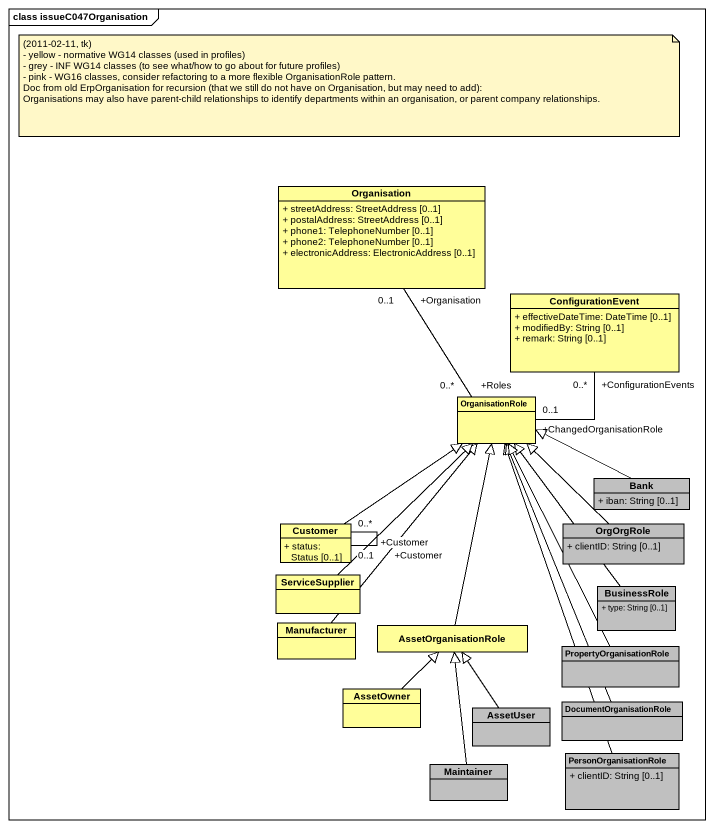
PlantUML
@startuml
mainframe class issueC047Organisation
hide circle
hide empty members
skinparam classAttributeIconSize 0
class Organisation #FFFE99 {
  + streetAddress: StreetAddress [0..1]
  + postalAddress: StreetAddress [0..1]
  + phone1: TelephoneNumber [0..1]
  + phone2: TelephoneNumber [0..1]
  + electronicAddress: ElectronicAddress [0..1]
}
class ConfigurationEvent #FFFE99 {
  + effectiveDateTime: DateTime [0..1]
  + modifiedBy: String [0..1]
  + remark: String [0..1]
}
class OrganisationRole #FFFE99
class Bank #C0C0C0 {
  + iban: String [0..1]
}
class Customer #FFFE99 {
  + status: Status [0..1]
}
class OrgOrgRole #C0C0C0 {
  + clientID: String [0..1]
}
class ServiceSupplier #FFFE99
class BusinessRole #C0C0C0 {
  + type: String [0..1]
}
class Manufacturer #FFFE99
class AssetOrganisationRole #FFFE99
class PropertyOrganisationRole #C0C0C0
class AssetOwner #FFFE99
class AssetUser #C0C0C0
class DocumentOrganisationRole #C0C0C0
class PersonOrganisationRole #C0C0C0 {
  + clientID: String [0..1]
}
class Maintainer #C0C0C0
OrganisationRole "+Roles\n0..*" -up- "+Organisation\n0..1" Organisation
OrganisationRole "+ChangedOrganisationRole\n0..1" -up- "+ConfigurationEvents\n0..*" ConfigurationEvent
Bank -left-|> OrganisationRole
Customer -up-|> OrganisationRole
Customer "+Customer\n0..1" -- "+Customer\n0..*" Customer
OrgOrgRole -up-|> OrganisationRole
ServiceSupplier -up-|> OrganisationRole
BusinessRole -up-|> OrganisationRole
Manufacturer -up-|> OrganisationRole
AssetOrganisationRole -up-|> OrganisationRole
PropertyOrganisationRole -up-|> OrganisationRole
AssetOwner -up-|> AssetOrganisationRole
AssetUser -up-|> AssetOrganisationRole
DocumentOrganisationRole -up-|> OrganisationRole
PersonOrganisationRole -up-|> OrganisationRole
Maintainer -up-|> AssetOrganisationRole
note as N1
  (2011-02-11, tk)
  - yellow - normative WG14 classes (used in profiles)
  - grey - INF WG14 classes (to see what/how to go about for future profiles)
  - pink - WG16 classes, consider refactoring to a more flexible OrganisationRole pattern.
  Doc from old ErpOrganisation for recursion (that we still do not have on Organisation, but may need to add):
  Organisations may also have parent-child relationships to identify departments within an organisation, or parent company relationships.
end note
@enduml
